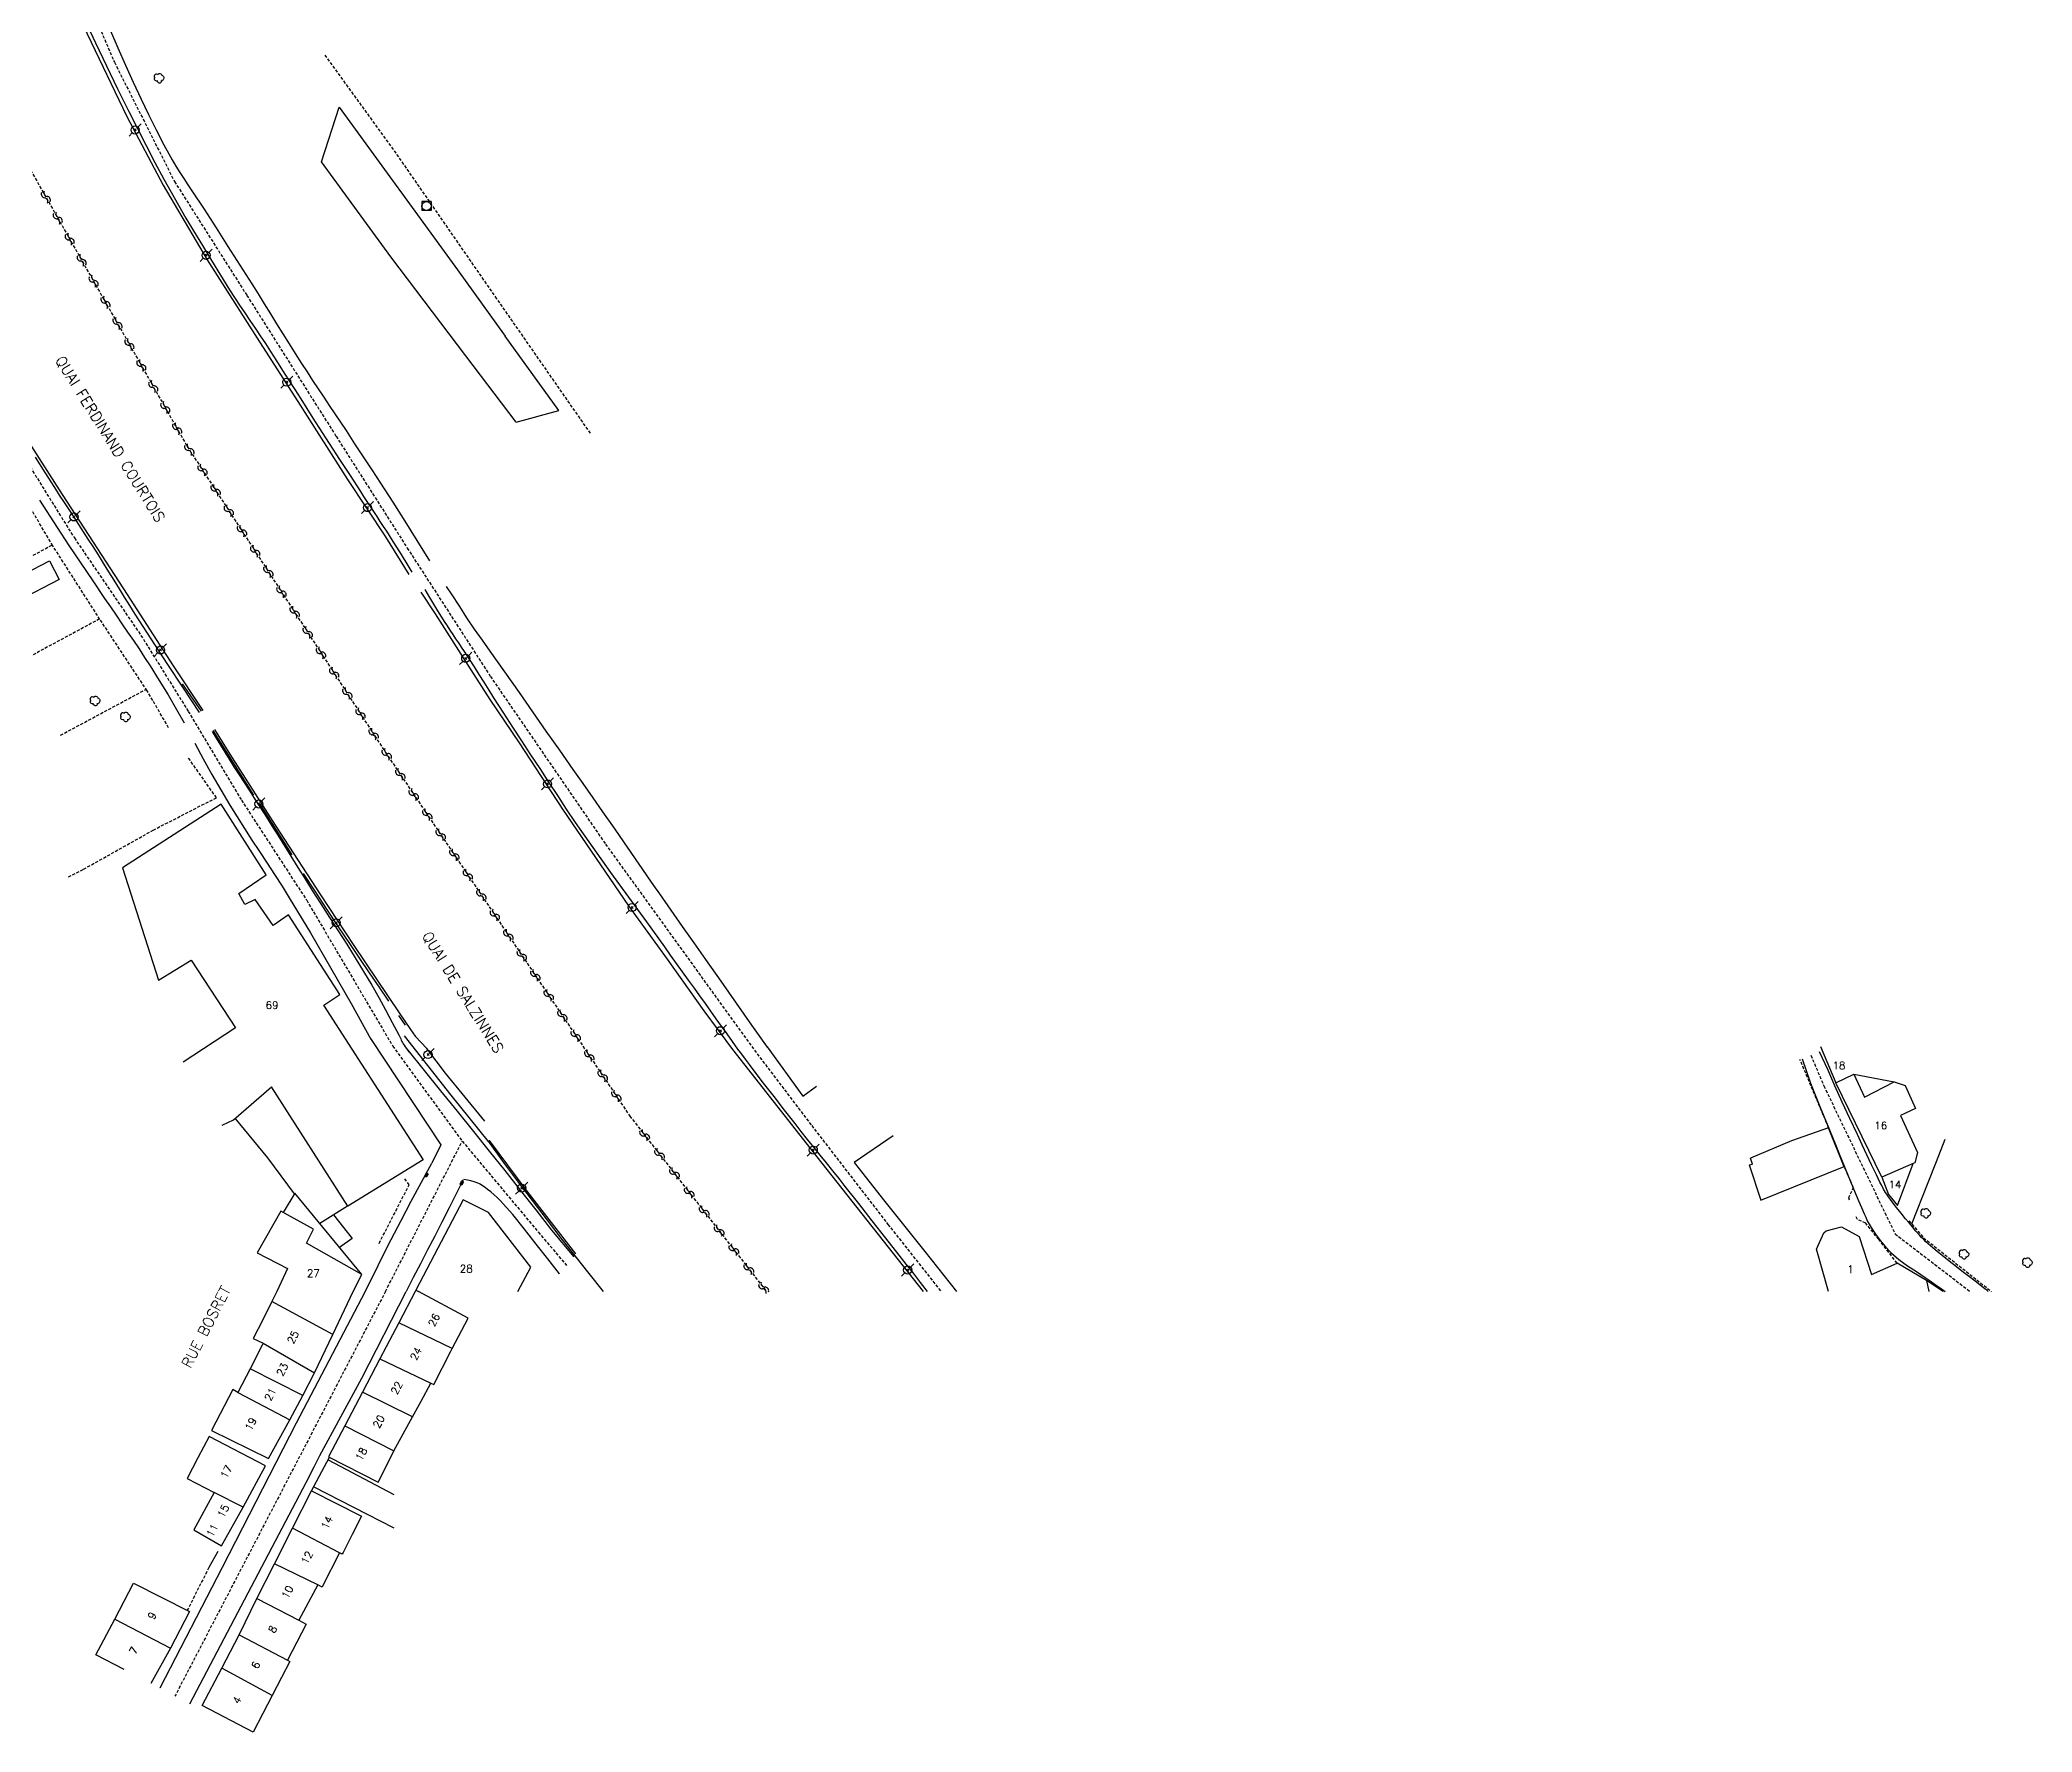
# Model space of a CAD drawing. Header units: millimetres. Extents: x 184000 to 185000, y 128098 to 129000.
# Drawn here: x 184545 to 184874.2, y 128098.2 to 128377.8 of the extents above; entities that cross this region are included whole.
import ezdxf
from ezdxf.enums import TextEntityAlignment as Align

# ---------------------------------------------------------------- set-up
doc = ezdxf.new("R2010")
doc.units = ezdxf.units.MM
doc.linetypes.add('DASHED', pattern=[0.75, 0.5, -0.25])
doc.layers.get('0').update_dxf_attribs({"linetype": 'CONTINUOUS'})
for name, color, linetype in [('W0001', 6, 'DASHED'), ('W0006', 2, 'CONTINUOUS'), ('W0008', 7, 'CONTINUOUS'), ('W0010', 4, 'CONTINUOUS'), ('W0014', 7, 'CONTINUOUS'), ('W0017', 7, 'CONTINUOUS'), ('W0101', 7, 'CONTINUOUS'), ('W0104', 1, 'CONTINUOUS'), ('W0112', 1, 'DASHED'), ('W0300', 7, 'CONTINUOUS'), ('W0401', 7, 'CONTINUOUS'), ('W0420', 7, 'CONTINUOUS'), ('W0473', 7, 'CONTINUOUS'), ('W0500', 5, 'DASHED'), ('W0511', 5, 'CONTINUOUS'), ('W0515', 5, 'CONTINUOUS'), ('W0989', 7, 'CONTINUOUS'), ('W0991', 7, 'CONTINUOUS'), ('W1102', 7, 'CONTINUOUS')]:
    doc.layers.add(name, color=color, linetype=linetype)
doc.styles.get("Standard").update_dxf_attribs({"font": 'romans.shx', "width": 0.85})

# ---------------------------------------------------------------- blocks, each defined once
blk = doc.blocks.new('T300')
for p, q in [((-0.8, 0.51), (-0.86, 0.34)), ((-0.86, 0.34), (-0.86, 0.17)), ((-0.86, 0.17), (-0.74, 0.06)), ((-0.69, 0.63), (-0.8, 0.51)), ((-0.8, -0.06), (-0.74, 0.06)), ((-0.74, 0.06), (-0.69, 0.11)), ((-0.57, 0.69), (-0.69, 0.63)), ((-0.46, 0.69), (-0.57, 0.69)), ((-0.29, 0.63), (-0.46, 0.69)), ((-0.29, 0.63), (-0.17, 0.74)), ((-0.23, 0.57), (-0.29, 0.63)), ((-0.17, 0.74), (-0.06, 0.8)), ((-0.06, 0.8), (0.06, 0.8)), ((0.06, 0.8), (0.23, 0.74)), ((0.23, 0.74), (0.34, 0.63)), ((0.34, 0.63), (0.4, 0.51)), ((0.46, 0.46), (0.34, 0.46)), ((0.4, 0.51), (0.4, 0.46)), ((0.57, 0.4), (0.46, 0.46)), ((0.57, 0.4), (0.69, 0.29)), ((0.69, 0.29), (0.74, 0.17)), ((0.74, 0.06), (0.69, -0.17)), ((0.74, 0.17), (0.74, 0.06)), ((-0.8, -0.17), (-0.8, -0.06)), ((-0.8, -0.23), (-0.8, -0.17)), ((-0.74, -0.34), (-0.8, -0.23)), ((-0.69, -0.4), (-0.74, -0.34)), ((-0.51, -0.46), (-0.69, -0.4)), ((-0.4, -0.46), (-0.51, -0.46)), ((-0.4, -0.46), (-0.34, -0.46)), ((-0.34, -0.46), (-0.34, -0.4)), ((-0.34, -0.51), (-0.34, -0.46)), ((-0.29, -0.63), (-0.34, -0.51)), ((-0.17, -0.74), (-0.29, -0.63)), ((-0.06, -0.8), (-0.17, -0.74)), ((0.06, -0.8), (-0.06, -0.8)), ((0.17, -0.74), (0.06, -0.8)), ((0.23, -0.69), (0.17, -0.74)), ((0.29, -0.46), (0.23, -0.46)), ((0.29, -0.63), (0.23, -0.69)), ((0.46, -0.4), (0.29, -0.46)), ((0.34, -0.51), (0.29, -0.63)), ((0.34, -0.51), (0.34, -0.46)), ((0.57, -0.34), (0.46, -0.4)), ((0.63, -0.29), (0.57, -0.34)), ((0.69, -0.17), (0.63, -0.29))]:
    blk.add_line(p, q)
blk = doc.blocks.new('T473')
for p, q in [((-0.166667, 0.166667), (0.166667, -0.166667)), ((-0.166667, -0.166667), (0.166667, 0.166667)), ((0.500001, 0.500001), (1.000002, 1.000002)), ((-1.000002, -1.000002), (-0.500001, -0.500001))]:
    blk.add_line(p, q)
blk.add_ellipse((0, 0), major_axis=(0.471405, 0.471405), ratio=1, start_param=5.4977871438, end_param=11.780972451)
blk = doc.blocks.new('T401')
for p, q in [((-0.3, 0.3), (0, 0.3)), ((-0.3, -0.25), (-0.3, 0.3)), ((-0.3, 0.15), (0, 0.15)), ((-0.3, 0), (0, 0)), ((0, 0.3), (0, -0.25)), ((-0.3, -0.15), (0, -0.15)), ((-0.3, -0.25), (-0.3, -0.3)), ((-0.3, -0.3), (0, -0.3)), ((0, -0.3), (0, -0.25))]:
    blk.add_line(p, q)
blk = doc.blocks.new('T420')
for p, q in [((0.75, 0.75), (-0.75, 0.75)), ((-0.75, 0.75), (-0.75, -0.75)), ((0.75, 0.75), (0.75, -0.75)), ((0.75, -0.75), (-0.75, -0.75))]:
    blk.add_line(p, q)
blk.add_ellipse((0, 0), major_axis=(-0.53, 0.53), ratio=1, start_param=3.926991, end_param=10.210176)
blk = doc.blocks.new('t500o')
at = {"color": 0, "linetype": 'Continuous'}
for centre, start, end in [((-0.5, 0.625), 216.8699, 323.1301), ((0.5, -0.125), 36.8699, 143.1301), ((0.5, -0.625), 36.8699, 143.1301), ((-0.5, 0.125), 216.8699, 323.1301)]:
    blk.add_arc(centre, 0.625, start, end, dxfattribs=at)

msp = doc.modelspace()

# ---------------------------------------------------------------- linework, layer by layer
at = {"layer": 'W0001'}
for points in [[(184393.82, 128671), (184396.09, 128667.17), (184407.86, 128646.95), (184433.43, 128605.88), (184446.77, 128585.05), (184462.27, 128561.6), (184482.17, 128532.62), (184494.89, 128512.07), (184507.08, 128489.23), (184516.34, 128469.37), (184526.16, 128447.5), (184537.34, 128419.77), (184547.16, 128397.84), (184557.29, 128374.1), (184567.23, 128354.39), (184579.18, 128335.57), (184593.92, 128312.31), (184605.68, 128293.83), (184619.41, 128272.63), (184638.44, 128244.9), (184663.04, 128210.86), (184672.51, 128198.39)], [(184635.95, 128312.79), (184620.49, 128335.03), (184603.85, 128359.07), (184592.07, 128375.35)], [(184537.83, 128316.12), (184550.67, 128295.49), (184561.68, 128279.39), (184569.5, 128266.84), (184578.28, 128252.17), (184589.06, 128235.63), (184603.28, 128211.53), (184614.76, 128195.82)], [(184837.61, 128210.01), (184839.75, 128204.96), (184851.52, 128180.51), (184863.89, 128171)], [(184672.51, 128198.39), (184685.11, 128182.08), (184693.86, 128171)], [(184602.09, 128171), (184614.76, 128195.82)], [(184614.76, 128195.82), (184627.34, 128180.78), (184632.01, 128175.3)]]:
    msp.add_lwpolyline(points, dxfattribs=at)
at = {"layer": 'W0001', "flags": 128}
msp.add_lwpolyline([(184602.09, 128171), (184567.3, 128104.13)], dxfattribs=at)
at = {"layer": 'W0006'}
for points in [[(184615.34, 128325.59), (184602.96, 128341.94), (184591.5, 128357.63), (184594.42, 128366.67), (184613.97, 128339.81)], [(184613.97, 128339.81), (184621.88, 128328.84)], [(184623.7, 128314.62), (184630.72, 128316.56), (184621.88, 128328.84)], [(184623.7, 128314.62), (184615.34, 128325.59)]]:
    msp.add_lwpolyline(points, dxfattribs=at)
at = {"layer": 'W0008'}
for points in [[(184552.37, 128381.16), (184554.15, 128377.33), (184555.96, 128373.53), (184557.81, 128369.73), (184559.68, 128365.95), (184561.09, 128363.14), (184562.52, 128360.33), (184563.97, 128357.53), (184565.47, 128354.76), (184566.66, 128352.61), (184567.88, 128350.48), (184569.12, 128348.36), (184570.38, 128346.24), (184571.83, 128343.8), (184573.31, 128341.36), (184574.8, 128338.93), (184576.32, 128336.52), (184577.14, 128335.24), (184577.98, 128333.96), (184578.83, 128332.68), (184579.68, 128331.41), (184580.53, 128330.14), (184581.38, 128328.87), (184582.23, 128327.6), (184583.06, 128326.32), (184584.07, 128324.75), (184585.08, 128323.18), (184586.08, 128321.61), (184587.08, 128320.04), (184588.07, 128318.46), (184589.07, 128316.89), (184590.07, 128315.31), (184591.08, 128313.74), (184592.78, 128311.09), (184594.5, 128308.45), (184596.22, 128305.8), (184597.94, 128303.16), (184598.47, 128302.34), (184599.01, 128301.52), (184599.55, 128300.7), (184600.09, 128299.88), (184600.63, 128299.06), (184601.17, 128298.23), (184601.7, 128297.41), (184602.23, 128296.59), (184603.31, 128294.89), (184604.38, 128293.19), (184605.44, 128291.48), (184606.46, 128289.82)], [(184556.62, 128379.31), (184557.86, 128376.47), (184559.12, 128373.64), (184560.41, 128370.81), (184561.73, 128368.01), (184562.95, 128365.48), (184564.19, 128362.96), (184565.47, 128360.46), (184566.82, 128358), (184567.44, 128356.95), (184568.08, 128355.91), (184568.74, 128354.89), (184569.41, 128353.87), (184570.09, 128352.85), (184570.77, 128351.84), (184571.44, 128350.82), (184572.1, 128349.8), (184574.08, 128346.73), (184576.06, 128343.65), (184578.04, 128340.57), (184580.01, 128337.49), (184581.04, 128335.84), (184582.06, 128334.19), (184583.08, 128332.54), (184584.1, 128330.89), (184585.12, 128329.24), (184586.15, 128327.59), (184587.18, 128325.95), (184588.23, 128324.32), (184589.13, 128322.92), (184590.04, 128321.53), (184590.96, 128320.15), (184591.88, 128318.77), (184592.8, 128317.39), (184593.72, 128316.01), (184594.64, 128314.62), (184595.56, 128313.24), (184596.99, 128311.07), (184598.42, 128308.91), (184599.84, 128306.74), (184601.26, 128304.56), (184603.27, 128301.41), (184605.28, 128298.26), (184607.27, 128295.1), (184609.36, 128291.74)], [(184544.17, 128308.82), (184545.78, 128306.31), (184547.4, 128303.81), (184548.19, 128302.59), (184548.98, 128301.38), (184549.77, 128300.17), (184550.56, 128298.95), (184551.35, 128297.74), (184552.14, 128296.53), (184552.92, 128295.31), (184553.7, 128294.09), (184554.58, 128292.7), (184555.46, 128291.31), (184556.32, 128289.91), (184557.19, 128288.51), (184558.05, 128287.11), (184558.92, 128285.71), (184559.8, 128284.32), (184560.68, 128282.93), (184563.31, 128278.83), (184565.96, 128274.75), (184568.63, 128270.69), (184571.32, 128266.63)], [(184544.93, 128301.75), (184547.84, 128297.22), (184549.77, 128294.27), (184551.73, 128291.35), (184553.71, 128288.43), (184555.68, 128285.5), (184556.62, 128284.11), (184557.57, 128282.72), (184558.52, 128281.33), (184559.47, 128279.94), (184560.42, 128278.55), (184561.36, 128277.16), (184562.29, 128275.75), (184563.2, 128274.34), (184564.69, 128271.95), (184566.15, 128269.55), (184567.57, 128267.13), (184568.84, 128264.92)], [(184608.6, 128286.99), (184609.35, 128285.68), (184610, 128284.58), (184610.66, 128283.48), (184611.33, 128282.4), (184611.79, 128281.68), (184612.25, 128280.97), (184612.72, 128280.26), (184613.19, 128279.56), (184613.67, 128278.85), (184614.14, 128278.15), (184614.61, 128277.44), (184615.07, 128276.73), (184615.89, 128275.46), (184616.71, 128274.19), (184617.52, 128272.91), (184618.33, 128271.64), (184619.14, 128270.36), (184619.95, 128269.08), (184620.77, 128267.81), (184621.59, 128266.54), (184623.07, 128264.25), (184624.57, 128261.96), (184626.07, 128259.68), (184627.57, 128257.4), (184629.03, 128255.17), (184630.48, 128252.93), (184631.95, 128250.7), (184633.45, 128248.49), (184636.34, 128244.35), (184639.28, 128240.24), (184642.25, 128236.14), (184645.2, 128232.04), (184646.19, 128230.67), (184647.17, 128229.3), (184648.16, 128227.93), (184649.15, 128226.56), (184650.14, 128225.19), (184651.13, 128223.82), (184652.11, 128222.45), (184653.1, 128221.08), (184653.99, 128219.82), (184654.89, 128218.57), (184655.78, 128217.31), (184656.67, 128216.05), (184657.57, 128214.8), (184658.46, 128213.54), (184659.36, 128212.29), (184660.27, 128211.04), (184660.89, 128210.19), (184661.52, 128209.35), (184662.15, 128208.51), (184662.78, 128207.67)], [(184624.22, 128269.94), (184623, 128271.64), (184621.79, 128273.35), (184620.59, 128275.07), (184619.39, 128276.79), (184618.11, 128278.62), (184616.81, 128280.44), (184615.55, 128282.28), (184614.35, 128284.17), (184614.35, 128284.17), (184612.98, 128286.25), (184612.15, 128287.46), (184612.15, 128287.46)], [(184665.18, 128211.36), (184662.63, 128214.99), (184660.09, 128218.61), (184657.54, 128222.24), (184654.99, 128225.86), (184653.09, 128228.57), (184651.18, 128231.28), (184649.28, 128233.98), (184647.39, 128236.7), (184646.41, 128238.09), (184645.45, 128239.49), (184644.48, 128240.9), (184643.52, 128242.3), (184642.55, 128243.7), (184641.58, 128245.1), (184640.62, 128246.5), (184639.65, 128247.9), (184638.02, 128250.24), (184636.38, 128252.58), (184634.74, 128254.91), (184633.1, 128257.25), (184630.88, 128260.42), (184628.66, 128263.59), (184626.44, 128266.77), (184624.22, 128269.94)], [(184573.42, 128263.54), (184574.12, 128262.39), (184574.82, 128261.24), (184575.52, 128260.1), (184576.23, 128258.97), (184577.05, 128257.67), (184577.88, 128256.38), (184578.71, 128255.09), (184579.55, 128253.8), (184580.39, 128252.52), (184581.22, 128251.23), (184582.05, 128249.94), (184582.88, 128248.64), (184583.6, 128247.5), (184584.31, 128246.36), (184585.02, 128245.21), (184585.74, 128244.06), (184586.45, 128242.92), (184587.16, 128241.77), (184587.87, 128240.62), (184588.58, 128239.48), (184589.99, 128237.24), (184591.41, 128235.02), (184592.83, 128232.8), (184594.25, 128230.58), (184595.67, 128228.35), (184597.07, 128226.11), (184598.45, 128223.86), (184599.8, 128221.59), (184600.96, 128219.56), (184602.08, 128217.5), (184603.18, 128215.43), (184604.28, 128213.37), (184604.39, 128213.16), (184604.49, 128212.95), (184604.6, 128212.74), (184604.7, 128212.53), (184604.81, 128212.31), (184604.92, 128212.11), (184605.03, 128211.9), (184605.15, 128211.7), (184605.34, 128211.4), (184605.55, 128211.11), (184605.76, 128210.82), (184605.98, 128210.55)], [(184570.59, 128261.57), (184571.97, 128258.98), (184573.4, 128256.41), (184574.86, 128253.86), (184576.35, 128251.34), (184577.55, 128249.4), (184578.77, 128247.48), (184580.01, 128245.57), (184581.27, 128243.67), (184582.52, 128241.78), (184583.77, 128239.87), (184584.99, 128237.96), (184586.19, 128236.02), (184589.67, 128230.24), (184593.07, 128224.42), (184596.41, 128218.55), (184599.67, 128212.65)], [(184599.6, 128212.76), (184611.21, 128195.24)], [(184605.76, 128210.86), (184608.48, 128207.5), (184611.2, 128204.15), (184613.92, 128200.78), (184616.62, 128197.41), (184619.2, 128194.19), (184621.78, 128190.97), (184624.34, 128187.74), (184626.9, 128184.49), (184629.52, 128181.13), (184633.22, 128176.69), (184633.22, 128176.69), (184633.22, 128176.69)], [(184665.14, 128211.43), (184671.04, 128203.27)], [(184836.19, 128209.43), (184837.53, 128205.41), (184839.1, 128201.55), (184840.68, 128197.7), (184841.17, 128196.47), (184841.67, 128195.25), (184842.17, 128194.03), (184842.66, 128192.81), (184843.16, 128191.58), (184843.66, 128190.36), (184844.16, 128189.14), (184844.66, 128187.92), (184845.09, 128186.9), (184845.51, 128185.87), (184845.95, 128184.84), (184846.4, 128183.83), (184846.67, 128183.25), (184846.94, 128182.67), (184847.24, 128182.1), (184847.56, 128181.55), (184848.3, 128180.46), (184849.08, 128179.39), (184849.92, 128178.37), (184850.83, 128177.42), (184852.17, 128176.27), (184853.6, 128175.25), (184855.06, 128174.28), (184856.51, 128173.3), (184857.33, 128172.72), (184858.15, 128172.14), (184858.98, 128171.57), (184859.81, 128171)], [(184662.78, 128207.67), (184664.5, 128205.42), (184666.23, 128203.18), (184667.96, 128200.95), (184669.7, 128198.72), (184670.74, 128197.42), (184671.77, 128196.12), (184672.81, 128194.82), (184673.85, 128193.52), (184674.89, 128192.23), (184675.93, 128190.93), (184676.97, 128189.63), (184678.01, 128188.33), (184680.24, 128185.5), (184682.47, 128182.66), (184684.7, 128179.82), (184686.92, 128176.97), (184688.09, 128175.48), (184689.27, 128173.99), (184690.44, 128172.49), (184691.61, 128171)], [(184671.04, 128203.27), (184673.31, 128204.89)], [(184685.95, 128196.68), (184679.52, 128192.3)], [(184611.21, 128195.24), (184609.74, 128192.2)], [(184630.81, 128173.92), (184630.81, 128173.92), (184630.81, 128173.92), (184630.81, 128173.92), (184628.89, 128176.37), (184626.96, 128178.8), (184625.06, 128181.27), (184623.11, 128183.69), (184621.04, 128186.01), (184620.54, 128186.5), (184620.03, 128186.98), (184619.51, 128187.43), (184618.96, 128187.85), (184618.56, 128188.15), (184618.14, 128188.44), (184617.71, 128188.7), (184617.26, 128188.93), (184616.72, 128189.13), (184616.18, 128189.29), (184615.62, 128189.4), (184615.05, 128189.48)], [(184679.52, 128192.3), (184684.59, 128185.88), (184691.21, 128177.61), (184696.46, 128171)]]:
    msp.add_lwpolyline(points, dxfattribs=at)
at = {"layer": 'W0010'}
for points in [[(184571.7, 128266.88), (184568.56, 128271.41)], [(184580.32, 128252.97), (184573.62, 128263.67)], [(184586.67, 128243.12), (184581.38, 128251.52)], [(184602.65, 128218.97), (184601.05, 128221.31), (184599.45, 128223.65), (184597.87, 128225.99), (184596.29, 128228.34), (184594.34, 128231.26), (184592.4, 128234.18), (184590.48, 128237.11), (184588.56, 128240.05)], [(184605.38, 128215), (184604.28, 128216.59)], [(184619.03, 128195.82), (184621.44, 128192.54), (184623.86, 128189.26), (184626.31, 128186.01), (184628.78, 128182.77), (184631.07, 128179.81), (184633.38, 128176.87), (184635.7, 128173.93), (184638.03, 128171)]]:
    msp.add_lwpolyline(points, dxfattribs=at)
at = {"layer": 'W0014'}
for points in [[(184866.9, 128171), (184866.78, 128171.1), (184866.66, 128171.19), (184866.54, 128171.29), (184866.42, 128171.39), (184865.23, 128172.32), (184864.04, 128173.23), (184862.85, 128174.14), (184861.65, 128175.06), (184860.47, 128175.98), (184859.29, 128176.92), (184858.13, 128177.88), (184856.99, 128178.86), (184856.62, 128179.21), (184856.25, 128179.56), (184855.9, 128179.93), (184855.55, 128180.3), (184854.96, 128180.96), (184854.39, 128181.64), (184853.83, 128182.33), (184853.27, 128183.01), (184852.52, 128183.94), (184851.76, 128184.86), (184851.03, 128185.8), (184850.32, 128186.77), (184850.14, 128187.05), (184849.97, 128187.33), (184849.8, 128187.61), (184849.64, 128187.9), (184849.32, 128188.48), (184849.02, 128189.07), (184848.73, 128189.67), (184848.43, 128190.26), (184847.63, 128191.92), (184846.84, 128193.58), (184846.06, 128195.24), (184845.29, 128196.91), (184844.04, 128199.58), (184842.81, 128202.26), (184841.59, 128204.94), (184840.41, 128207.64), (184839.02, 128210.59), (184839.02, 128210.59)], [(184598.75, 128171), (184599.8, 128173.15), (184600.85, 128175.29), (184601.93, 128177.43), (184603.01, 128179.56), (184604.65, 128182.74), (184606.32, 128185.91), (184608.02, 128189.06), (184609.74, 128192.2)], [(184614.94, 128189.45), (184613.77, 128187.12), (184612.59, 128184.79), (184611.41, 128182.46), (184610.22, 128180.14), (184609.04, 128177.85), (184607.86, 128175.57), (184606.68, 128173.28), (184605.49, 128171)], [(184598.75, 128171), (184587.33, 128149.22), (184575.08, 128125.36), (184564.81, 128105.42), (184564.81, 128105.42)], [(184569.78, 128102.85), (184588.41, 128138.37), (184588.41, 128138.37), (184588.98, 128139.41), (184590.29, 128141.99), (184591.21, 128143.88), (184598.15, 128156.65), (184605.49, 128171)], [(184589.84, 128138.04), (184592.82, 128143.59)], [(184574.36, 128128.04), (184572.89, 128125.36)]]:
    msp.add_lwpolyline(points, dxfattribs=at)
at = {"layer": 'W0017'}
for points in [[(184854.27, 128182.14), (184857.01, 128188.99), (184858.38, 128192.46), (184859.79, 128196.18)], [(184592.6, 128143.18), (184603.47, 128137.43)], [(184603.54, 128131.89), (184590.21, 128138.72)]]:
    msp.add_lwpolyline(points, dxfattribs=at)
at = {"layer": 'W0101'}
for points in [[(184591.83, 128218.3), (184591.88, 128218.3), (184594.56, 128220.03), (184586.08, 128233.21), (184583.51, 128231.44), (184580.55, 128235.75), (184578.84, 128234.93), (184577.86, 128236.76), (184582.38, 128239.84), (184574.94, 128251.5), (184558.64, 128241.01), (184564.58, 128222.41), (184569.95, 128225.73), (184577.31, 128214.53), (184572.03, 128211.06), (184568.64, 128208.89)], [(184591.83, 128218.3), (184596.53, 128211.05), (184608.29, 128192.74), (184595.84, 128185.08), (184583.26, 128204.78)], [(184839.21, 128211.44), (184841.71, 128205.47)], [(184844.69, 128206.91), (184846.46, 128203.09), (184851.36, 128205.62), (184853.21, 128205.01), (184854.91, 128201.23), (184852.4, 128200.05), (184855.22, 128193.94), (184854.8, 128192.25), (184854.51, 128192.12)], [(184575.1, 128198.46), (184576.95, 128199.35), (184583.26, 128204.78)], [(184849.31, 128189.9), (184841.71, 128205.47)], [(184849.31, 128189.9), (184850.42, 128187), (184851.92, 128185.21)], [(184851.92, 128185.21), (184854.51, 128192.12)], [(184614.92, 128186.14), (184607.11, 128171.22)], [(184623.97, 128171), (184626.1, 128174.99), (184619.1, 128184.03), (184614.92, 128186.14)], [(184598.19, 128173.78), (184589.03, 128178.98), (184590.17, 128181.26), (184584.78, 128184.28), (184580.87, 128177.37), (184585.9, 128174.77), (184584.13, 128171)], [(184840.55, 128171), (184838.52, 128178), (184839.78, 128180.67), (184840.13, 128180.99), (184842.67, 128181.65), (184845.6, 128180.05), (184847.65, 128173.77), (184851.85, 128175.66)], [(184596.77, 128171), (184598.19, 128173.78)], [(184856.71, 128172.79), (184851.85, 128175.66)], [(184584.13, 128171), (184583.29, 128169.33)], [(184606.99, 128171), (184604.28, 128165.82), (184601.17, 128159.86), (184598.29, 128154.35), (184595.39, 128148.8), (184592.67, 128143.67), (184600.89, 128139.46), (184601.99, 128141.65), (184603.49, 128144.63), (184606.57, 128150.27)], [(184593.38, 128163.88), (184596.77, 128171)], [(184606.57, 128150.27), (184607.98, 128152.88), (184609.57, 128155.84), (184610.05, 128155.59), (184612.88, 128161.13), (184613.09, 128161.54), (184615.77, 128166.6), (184607.52, 128171)], [(184607.11, 128171.22), (184606.99, 128171)], [(184856.71, 128172.79), (184857.13, 128171)], [(184558.88, 128108.51), (184554.24, 128110.94), (184557.34, 128116.85), (184560.45, 128122.79), (184569.72, 128118.12)], [(184569.72, 128118.12), (184566.55, 128112.05), (184563.32, 128106.2)], [(184582.18, 128101.98), (184581.79, 128101.23), (184580.2, 128098.17), (184571.8, 128102.6)]]:
    msp.add_lwpolyline(points, dxfattribs=at)
for points in [[(184577.7, 128154.31), (184576.87, 128154.8), (184573.34, 128147.99), (184582.77, 128143.36), (184586.3, 128149.77), (184588.4, 128153.79), (184590.36, 128157.53), (184593.38, 128163.88), (184583.29, 128169.33), (184581.8, 128166.29), (184580.23, 128163.22), (184581.87, 128162.42), (184581.71, 128162.1), (184579.71, 128158.22)], [(184575, 128128.98), (184578.56, 128135.34), (184582.27, 128142.2), (184572.95, 128147.04), (184571.09, 128143.5), (184569.29, 128140.08), (184573.8, 128137.77), (184570.41, 128131.6)], [(184571.8, 128102.6), (184575.02, 128108.72), (184577.93, 128114.24), (184580.85, 128120.27), (184583.73, 128125.96), (184586.72, 128131.88), (184589.84, 128138.04), (184598.12, 128133.87), (184596.59, 128130.85), (184595.07, 128127.84), (184594.93, 128127.58), (184594.48, 128127.8), (184591.7, 128122.31), (184591.63, 128122.15), (184590.9, 128122.52), (184587.75, 128116.67), (184588.95, 128116.02), (184585.87, 128110.07), (184586.27, 128109.87), (184584.89, 128107.21), (184583.35, 128104.25), (184581.79, 128101.23), (184580.2, 128098.17)]]:
    msp.add_lwpolyline(points, close=True, dxfattribs=at)
at = {"layer": 'W0104'}
for points in [[(184844.69, 128206.91), (184851.36, 128205.62)], [(184587.06, 128187.11), (184582.64, 128193.08), (184577.24, 128199.6)], [(184843.14, 128191.6), (184840.53, 128198.05), (184834.42, 128195.85), (184827.64, 128193.03)], [(184827.4, 128191.89), (184827.4, 128191.89), (184827.97, 128192), (184827.64, 128193.03)], [(184827.4, 128191.89), (184829.33, 128186.1), (184843.11, 128191.66)], [(184598.19, 128173.78), (184587.12, 128187.21), (184585.2, 128184.05)], [(184591.21, 128182.25), (184595.81, 128185.12)], [(184593.47, 128183.66), (184596.57, 128179.75), (184594.5, 128178.25)], [(184859.47, 128171), (184856.71, 128172.79)]]:
    msp.add_lwpolyline(points, dxfattribs=at)
at = {"layer": 'W0112'}
for points in [[(184566.25, 128264.12), (184562.7, 128270.25), (184554.9, 128282.03), (184547.1, 128294.22), (184543.53, 128300.26), (184539.79, 128305.91), (184536.15, 128311.6), (184533.02, 128317.55)], [(184532.7, 128286.5), (184547.02, 128294.35)], [(184554.84, 128282.11), (184540.78, 128274.52)], [(184548.4, 128262.9), (184562.54, 128270.49)], [(184574.15, 128252.56), (184569.44, 128259.28)], [(184549.68, 128239.51), (184552.21, 128240.76), (184563.7, 128247.22), (184574.14, 128252.58)], [(184840.53, 128198.05), (184835.81, 128209.31)], [(184601.04, 128178.94), (184605.99, 128188.6), (184605.22, 128189.7)], [(184843.98, 128186.09), (184843.86, 128186.44), (184844.64, 128188.17), (184843.14, 128191.6)], [(184851.85, 128175.66), (184848.83, 128179.62), (184846.67, 128182.27), (184845.33, 128182.88), (184845.01, 128183.47)], [(184853.81, 128182.67), (184856.23, 128179.85), (184865.05, 128172.89), (184867.42, 128171)], [(184572.89, 128125.36), (184569.34, 128118.31)]]:
    msp.add_lwpolyline(points, dxfattribs=at)
at = {"layer": 'W0500'}
for points in [[(184476.82, 128495.98), (184496.74, 128456.27), (184517.72, 128411.59), (184541.61, 128359.5), (184569.32, 128310.62), (184602.08, 128260.07), (184642.45, 128199.98)], [(184642.45, 128199.98), (184665.02, 128171)]]:
    msp.add_lwpolyline(points, dxfattribs=at)
at = {"layer": 'W0511'}
for points in [[(184478.23, 128533.33), (184480.89, 128529.52), (184490.07, 128514.56), (184496.36, 128503.65), (184501.09, 128495.16), (184506.73, 128484.28), (184510.22, 128477.32), (184514.88, 128467.23), (184519.99, 128455.24), (184525.4, 128443.14), (184530.31, 128431.42), (184534.82, 128420.59), (184541.29, 128405.7), (184547.11, 128391.75), (184552.77, 128378.77), (184559.33, 128365.14), (184565.33, 128353.78), (184572.63, 128341.43), (184580.86, 128328.53), (184587.96, 128317.41), (184595.83, 128305.16), (184602.11, 128295.67)], [(184482.03, 128438.76), (184488.02, 128424.8), (184495.56, 128407.42), (184501.67, 128393.65), (184507.53, 128380), (184514.08, 128364.98), (184518.24, 128355.98), (184523.38, 128345.8), (184528.43, 128336.06), (184534.11, 128325.97), (184541.45, 128313.95), (184548.64, 128302.69), (184558.8, 128287.08), (184566.99, 128274.39), (184571.89, 128267)], [(184602.11, 128295.67), (184605.93, 128289.47)], [(184607.93, 128286.55), (184610.29, 128282.96), (184615.71, 128274.46), (184619.34, 128268.78), (184624.17, 128261.65), (184631.32, 128250.66), (184636.07, 128243.74), (184642.24, 128234.71), (184648.64, 128225.89), (184654.67, 128217.34), (184659.4, 128210.95)], [(184573.85, 128263.83), (184576.36, 128259.79), (184583.86, 128248.04), (184591.33, 128236.53), (184596.86, 128228.16), (184604.32, 128217.01), (184606.21, 128214.3), (184606.99, 128213.19), (184608.91, 128211.12)], [(184619.08, 128195.78), (184612.95, 128203.45), (184605.22, 128213.21)], [(184618.49, 128199.1), (184612.01, 128207.08), (184608.91, 128211.12)], [(184659.4, 128210.95), (184674.18, 128192.16), (184690.95, 128171)], [(184619.28, 128195.95), (184619.08, 128195.78)], [(184633.53, 128177.22), (184633.53, 128177.22), (184625.5, 128187.55), (184619.28, 128195.95)]]:
    msp.add_lwpolyline(points, dxfattribs=at)
at = {"layer": 'W0515'}
msp.add_lwpolyline([(184548.16, 128288.62), (184541.4, 128285.09), (184539.79, 128288.17), (184546.55, 128291.7)], close=True, dxfattribs=at)
at = {"layer": 'W1102'}
for points in [[(184841.71, 128205.47), (184844.69, 128206.91)], [(184854.51, 128192.12), (184849.31, 128189.9)], [(184607.11, 128171.22), (184607.52, 128171)], [(184613.09, 128161.54), (184604.28, 128165.82)], [(184581.87, 128162.42), (184590.36, 128157.53)], [(184601.17, 128159.86), (184609.57, 128155.84)], [(184588.4, 128153.79), (184579.71, 128158.22)], [(184577.7, 128154.31), (184586.3, 128149.77)], [(184606.57, 128150.27), (184598.29, 128154.35)], [(184595.39, 128148.8), (184603.49, 128144.63)], [(184578.56, 128135.34), (184573.8, 128137.77)], [(184594.48, 128127.8), (184586.72, 128131.88)], [(184590.9, 128122.52), (184583.73, 128125.96)], [(184580.85, 128120.27), (184587.75, 128116.67)], [(184557.34, 128116.85), (184566.55, 128112.05)], [(184577.93, 128114.24), (184585.87, 128110.07)], [(184583.35, 128104.25), (184575.02, 128108.72)]]:
    msp.add_lwpolyline(points, dxfattribs=at)

# ---------------------------------------------------------------- block references
at = {"layer": 'W0300'}
for p in [(184564.73, 128371.46), (184554.15, 128268.55), (184559.17, 128265.89), (184856.65, 128183.88), (184862.95, 128177.1), (184873.43, 128175.73)]:
    msp.add_blockref('T300', p, dxfattribs=at)
at = {"layer": 'W0401'}
for p, rotation in [((184608.97, 128190.18), 331.2843855027436), ((184614.55, 128188.98), 153.3281609236572)]:
    msp.add_blockref('T401', p, dxfattribs=dict(at, rotation=rotation))
at = {"layer": 'W0420'}
msp.add_blockref('T420', (184608.86, 128350.33), dxfattribs=at)
at = {"layer": 'W0473'}
for p in [(184560.71, 128362.91), (184572.44, 128342.2), (184585.77, 128321.24), (184599.12, 128300.51), (184550.61, 128298.97), (184564.92, 128276.99), (184615.34, 128275.6), (184628.86, 128254.86), (184581.17, 128251.54), (184642.84, 128234.43), (184593.94, 128231.91), (184657.44, 128214.07), (184609.11, 128210.13), (184672.77, 128194.35), (184624.59, 128188.07), (184688.37, 128174.53)]:
    msp.add_blockref('T473', p, dxfattribs=at)
at = {"layer": 'W0500'}
for p, rotation in [((184545.96, 128351.82), 299.5560520574463), ((184547.93, 128348.35), 299.5560520574463), ((184549.9, 128344.87), 299.5560520574463), ((184551.88, 128341.39), 299.5560520574463), ((184553.85, 128337.91), 299.5560520574463), ((184555.82, 128334.43), 299.5560520574463), ((184557.8, 128330.95), 299.5560520574463), ((184559.77, 128327.47), 299.5560520574463), ((184561.74, 128323.99), 299.5560520574463), ((184563.71, 128320.51), 299.5560520574463), ((184565.69, 128317.03), 299.5560520574463), ((184567.66, 128313.55), 299.5560520574463), ((184569.67, 128310.09), 302.9460665647511), ((184571.84, 128306.73), 302.9460665647511), ((184574.02, 128303.38), 302.9460665647511), ((184576.19, 128300.02), 302.9460665647511), ((184578.37, 128296.66), 302.9460665647511), ((184580.54, 128293.31), 302.9460665647511), ((184582.72, 128289.95), 302.9460665647511), ((184584.89, 128286.59), 302.9460665647511), ((184587.07, 128283.24), 302.9460665647511), ((184589.24, 128279.88), 302.9460665647511), ((184591.42, 128276.52), 302.9460665647511), ((184593.6, 128273.17), 302.9460665647511), ((184595.77, 128269.81), 302.9460665647511), ((184597.95, 128266.45), 302.9460665647511), ((184600.12, 128263.1), 302.9460665647511), ((184602.3, 128259.74), 303.8942060481718), ((184604.53, 128256.42), 303.8942060481718), ((184606.76, 128253.1), 303.8942060481718), ((184608.99, 128249.78), 303.8942060481718), ((184611.22, 128246.46), 303.8942060481718), ((184613.46, 128243.14), 303.8942060481718), ((184615.69, 128239.82), 303.8942060481718), ((184617.92, 128236.5), 303.8942060481718), ((184620.15, 128233.18), 303.8942060481718), ((184622.38, 128229.86), 303.8942060481718), ((184624.61, 128226.54), 303.8942060481718), ((184626.84, 128223.22), 303.8942060481718), ((184629.07, 128219.9), 303.8942060481718), ((184631.3, 128216.58), 303.8942060481718), ((184633.53, 128213.26), 303.8942060481718), ((184635.76, 128209.94), 303.8942060481718), ((184637.99, 128206.62), 303.8942060481718), ((184640.22, 128203.3), 303.8942060481718), ((184644.91, 128196.82), 307.9077551557442), ((184647.37, 128193.67), 307.9077551557442), ((184649.83, 128190.51), 307.9077551557442), ((184652.28, 128187.35), 307.9077551557442), ((184654.74, 128184.2), 307.9077551557442), ((184657.2, 128181.04), 307.9077551557442), ((184659.66, 128177.89), 307.9077551557442), ((184662.11, 128174.73), 307.9077551557442), ((184664.57, 128171.57), 307.9077551557442)]:
    msp.add_blockref('t500o', p, dxfattribs=dict(at, rotation=rotation))

# ---------------------------------------------------------------- texts
at = {"layer": 'W0989'}
for s, rotation, p in [('QUAI FERDINAND COURTOIS', 301.9527, (184548.19, 128325.34)), ('QUAI DE SALZINNES', 301.9527, (184608.78, 128230.23)), ('RUE BOSRET', 62.9568, (184569.07, 128158.56))]:
    msp.add_text(s, height=1.75, rotation=rotation, dxfattribs=at).set_placement(p, align=Align.MIDDLE_LEFT)
at = {"layer": 'W0991'}
for s, p in [('69', (184583.34, 128218.29)), ('18', (184842.25, 128208.33)), ('16', (184849.16, 128198.41)), ('14', (184851.5, 128188.67)), ('27', (184590.16, 128174)), ('28', (184615.43, 128174.75)), ('1', (184844.14, 128174.66))]:
    msp.add_text(s, height=1.25, dxfattribs=at).set_placement(p, align=Align.MIDDLE_CENTER)
for s, p in [('26', (184610.1, 128166.27)), ('25', (184586.8, 128163.43)), ('24', (184607.13, 128160.71)), ('23', (184585.03, 128158.1)), ('21', (184583.05, 128153.99)), ('22', (184603.93, 128155.06)), ('19', (184579.82, 128149.08)), ('20', (184600.98, 128149.49)), ('18', (184598.08, 128144.13)), ('17', (184575.78, 128141.19)), ('15', (184575.27, 128134.71)), ('14', (184592.42, 128132.81)), ('11', (184573.47, 128131.51)), ('12', (184589.1, 128127.01)), ('10', (184585.88, 128121.32)), ('9', (184563.53, 128117.42)), ('8', (184583.44, 128115.17)), ('7', (184560.48, 128111.63)), ('6', (184580.64, 128109.25)), ('4', (184577.58, 128103.45))]:
    msp.add_text(s, height=1.25, rotation=62.4237, dxfattribs=at).set_placement(p, align=Align.MIDDLE_CENTER)

doc.saveas('drawing.dxf')
